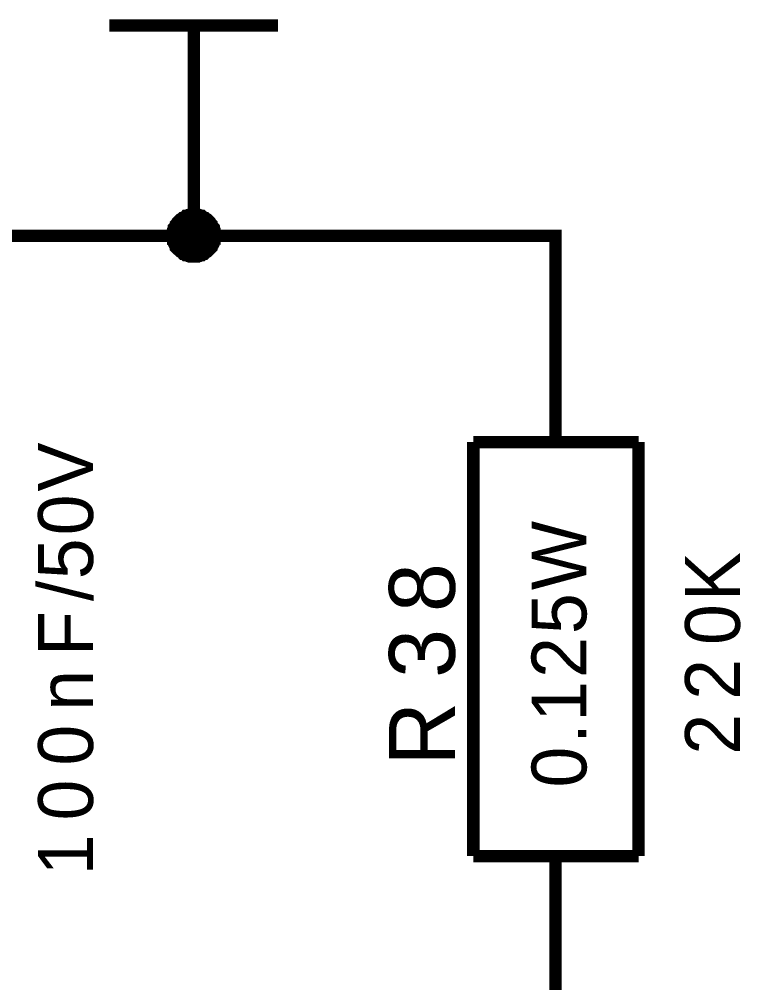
# Model space of a CAD drawing. Header units: millimetres. Extents: x 0 to 420, y 0 to 297.
# Drawn here: x 209.54 to 226.97, y 201.94 to 225.22 of the extents above; entities that cross this region are included whole.
import ezdxf

# ---------------------------------------------------------------- set-up
doc = ezdxf.new("R2010")
doc.units = ezdxf.units.MM
doc.layers.add('Sheet', color=255, linetype='Continuous')

msp = doc.modelspace()

# ---------------------------------------------------------------- linework, layer by layer
at = {"layer": 'Sheet'}
for points, const_width in [([(211.721, 225.068), (215.793, 225.068)], 0.3), ([(213.757, 219.985), (213.757, 225.068)], 0.3), ([(213.244, 219.985), (213.244, 220.018), (213.244, 220.034), (213.244, 220.067), (213.261, 220.084), (213.261, 220.117), (213.261, 220.134), (213.277, 220.167), (213.277, 220.183), (213.294, 220.2), (213.31, 220.233), (213.327, 220.25), (213.327, 220.266), (213.343, 220.283), (213.36, 220.316), (213.376, 220.332), (213.393, 220.349), (213.41, 220.366), (213.426, 220.382), (213.459, 220.399), (213.476, 220.415), (213.492, 220.415), (213.509, 220.432), (213.542, 220.448), (213.558, 220.465), (213.575, 220.465), (213.608, 220.481), (213.625, 220.481), (213.658, 220.481), (213.674, 220.498), (213.707, 220.498), (213.724, 220.498), (213.757, 220.498)], 0.3), ([(213.244, 219.985), (213.244, 220.018), (213.244, 220.034), (213.244, 220.067), (213.261, 220.084), (213.261, 220.117), (213.261, 220.134), (213.277, 220.167), (213.277, 220.183), (213.294, 220.2), (213.31, 220.233), (213.327, 220.25), (213.327, 220.266), (213.343, 220.283), (213.36, 220.316), (213.376, 220.332), (213.393, 220.349), (213.41, 220.366), (213.426, 220.382), (213.459, 220.399), (213.476, 220.415), (213.492, 220.415), (213.509, 220.432), (213.542, 220.448), (213.558, 220.465), (213.575, 220.465), (213.608, 220.481), (213.625, 220.481), (213.658, 220.481), (213.674, 220.498), (213.707, 220.498), (213.724, 220.498), (213.757, 220.498)], 0.3), ([(213.244, 219.985), (213.244, 220.018), (213.244, 220.034), (213.244, 220.067), (213.261, 220.084), (213.261, 220.117), (213.261, 220.134), (213.277, 220.167), (213.277, 220.183), (213.294, 220.2), (213.31, 220.233), (213.327, 220.25), (213.327, 220.266), (213.343, 220.283), (213.36, 220.316), (213.376, 220.332), (213.393, 220.349), (213.41, 220.366), (213.426, 220.382), (213.459, 220.399), (213.476, 220.415), (213.492, 220.415), (213.509, 220.432), (213.542, 220.448), (213.558, 220.465), (213.575, 220.465), (213.608, 220.481), (213.625, 220.481), (213.658, 220.481), (213.674, 220.498), (213.707, 220.498), (213.724, 220.498), (213.757, 220.498)], 0.3), ([(213.244, 219.985), (213.244, 220.018), (213.244, 220.034), (213.244, 220.067), (213.261, 220.084), (213.261, 220.117), (213.261, 220.134), (213.277, 220.167), (213.277, 220.183), (213.294, 220.2), (213.31, 220.233), (213.327, 220.25), (213.327, 220.266), (213.343, 220.283), (213.36, 220.316), (213.376, 220.332), (213.393, 220.349), (213.41, 220.366), (213.426, 220.382), (213.459, 220.399), (213.476, 220.415), (213.492, 220.415), (213.509, 220.432), (213.542, 220.448), (213.558, 220.465), (213.575, 220.465), (213.608, 220.481), (213.625, 220.481), (213.658, 220.481), (213.674, 220.498), (213.707, 220.498), (213.724, 220.498), (213.757, 220.498)], 0.3), ([(213.244, 219.985), (213.244, 220.018), (213.244, 220.034), (213.244, 220.067), (213.261, 220.084), (213.261, 220.117), (213.261, 220.134), (213.277, 220.167), (213.277, 220.183), (213.294, 220.2), (213.31, 220.233), (213.327, 220.25), (213.327, 220.266), (213.343, 220.283), (213.36, 220.316), (213.376, 220.332), (213.393, 220.349), (213.41, 220.366), (213.426, 220.382), (213.459, 220.399), (213.476, 220.415), (213.492, 220.415), (213.509, 220.432), (213.542, 220.448), (213.558, 220.465), (213.575, 220.465), (213.608, 220.481), (213.625, 220.481), (213.658, 220.481), (213.674, 220.498), (213.707, 220.498), (213.724, 220.498), (213.757, 220.498)], 0.0991), ([(213.244, 219.985), (213.244, 220.018), (213.244, 220.034), (213.244, 220.067), (213.261, 220.084), (213.261, 220.117), (213.261, 220.134), (213.277, 220.167), (213.277, 220.183), (213.294, 220.2), (213.31, 220.233), (213.327, 220.25), (213.327, 220.266), (213.343, 220.283), (213.36, 220.316), (213.376, 220.332), (213.393, 220.349), (213.41, 220.366), (213.426, 220.382), (213.459, 220.399), (213.476, 220.415), (213.492, 220.415), (213.509, 220.432), (213.542, 220.448), (213.558, 220.465), (213.575, 220.465), (213.608, 220.481), (213.625, 220.481), (213.658, 220.481), (213.674, 220.498), (213.707, 220.498), (213.724, 220.498), (213.757, 220.498)], 0.0991), ([(213.244, 219.985), (213.244, 220.018), (213.244, 220.034), (213.244, 220.067), (213.261, 220.084), (213.261, 220.117), (213.261, 220.134), (213.277, 220.167), (213.277, 220.183), (213.294, 220.2), (213.31, 220.233), (213.327, 220.25), (213.327, 220.266), (213.343, 220.283), (213.36, 220.316), (213.376, 220.332), (213.393, 220.349), (213.41, 220.366), (213.426, 220.382), (213.459, 220.399), (213.476, 220.415), (213.492, 220.415), (213.509, 220.432), (213.542, 220.448), (213.558, 220.465), (213.575, 220.465), (213.608, 220.481), (213.625, 220.481), (213.658, 220.481), (213.674, 220.498), (213.707, 220.498), (213.724, 220.498), (213.757, 220.498)], 0.0991), ([(213.244, 219.985), (213.244, 220.018), (213.244, 220.034), (213.244, 220.067), (213.261, 220.084), (213.261, 220.117), (213.261, 220.134), (213.277, 220.167), (213.277, 220.183), (213.294, 220.2), (213.31, 220.233), (213.327, 220.25), (213.327, 220.266), (213.343, 220.283), (213.36, 220.316), (213.376, 220.332), (213.393, 220.349), (213.41, 220.366), (213.426, 220.382), (213.459, 220.399), (213.476, 220.415), (213.492, 220.415), (213.509, 220.432), (213.542, 220.448), (213.558, 220.465), (213.575, 220.465), (213.608, 220.481), (213.625, 220.481), (213.658, 220.481), (213.674, 220.498), (213.707, 220.498), (213.724, 220.498), (213.757, 220.498)], 0.0991), ([(213.757, 220.498), (213.757, 220.498)], 0.3), ([(213.757, 220.498), (213.79, 220.498), (213.807, 220.498), (213.84, 220.498), (213.856, 220.481), (213.89, 220.481), (213.906, 220.481), (213.939, 220.465), (213.956, 220.465), (213.972, 220.448), (214.005, 220.432), (214.022, 220.415), (214.038, 220.415), (214.055, 220.399), (214.088, 220.382), (214.105, 220.366), (214.121, 220.349), (214.138, 220.332), (214.154, 220.316), (214.171, 220.283), (214.187, 220.266), (214.187, 220.25), (214.204, 220.233), (214.221, 220.2), (214.237, 220.183), (214.237, 220.167), (214.254, 220.134), (214.254, 220.117), (214.254, 220.084), (214.27, 220.067), (214.27, 220.034), (214.27, 220.018), (214.27, 219.985)], 0.3), ([(213.757, 220.498), (213.757, 220.498)], 0.3), ([(213.757, 220.498), (213.79, 220.498), (213.807, 220.498), (213.84, 220.498), (213.856, 220.481), (213.89, 220.481), (213.906, 220.481), (213.939, 220.465), (213.956, 220.465), (213.972, 220.448), (214.005, 220.432), (214.022, 220.415), (214.038, 220.415), (214.055, 220.399), (214.088, 220.382), (214.105, 220.366), (214.121, 220.349), (214.138, 220.332), (214.154, 220.316), (214.171, 220.283), (214.187, 220.266), (214.187, 220.25), (214.204, 220.233), (214.221, 220.2), (214.237, 220.183), (214.237, 220.167), (214.254, 220.134), (214.254, 220.117), (214.254, 220.084), (214.27, 220.067), (214.27, 220.034), (214.27, 220.018), (214.27, 219.985)], 0.3), ([(213.757, 220.498), (213.757, 220.498)], 0.3), ([(213.757, 220.498), (213.79, 220.498), (213.807, 220.498), (213.84, 220.498), (213.856, 220.481), (213.89, 220.481), (213.906, 220.481), (213.939, 220.465), (213.956, 220.465), (213.972, 220.448), (214.005, 220.432), (214.022, 220.415), (214.038, 220.415), (214.055, 220.399), (214.088, 220.382), (214.105, 220.366), (214.121, 220.349), (214.138, 220.332), (214.154, 220.316), (214.171, 220.283), (214.187, 220.266), (214.187, 220.25), (214.204, 220.233), (214.221, 220.2), (214.237, 220.183), (214.237, 220.167), (214.254, 220.134), (214.254, 220.117), (214.254, 220.084), (214.27, 220.067), (214.27, 220.034), (214.27, 220.018), (214.27, 219.985)], 0.3), ([(213.757, 220.498), (213.757, 220.498)], 0.3), ([(213.757, 220.498), (213.79, 220.498), (213.807, 220.498), (213.84, 220.498), (213.856, 220.481), (213.89, 220.481), (213.906, 220.481), (213.939, 220.465), (213.956, 220.465), (213.972, 220.448), (214.005, 220.432), (214.022, 220.415), (214.038, 220.415), (214.055, 220.399), (214.088, 220.382), (214.105, 220.366), (214.121, 220.349), (214.138, 220.332), (214.154, 220.316), (214.171, 220.283), (214.187, 220.266), (214.187, 220.25), (214.204, 220.233), (214.221, 220.2), (214.237, 220.183), (214.237, 220.167), (214.254, 220.134), (214.254, 220.117), (214.254, 220.084), (214.27, 220.067), (214.27, 220.034), (214.27, 220.018), (214.27, 219.985)], 0.3), ([(213.757, 220.498), (213.757, 220.498)], 0.0991), ([(213.757, 220.498), (213.79, 220.498), (213.807, 220.498), (213.84, 220.498), (213.856, 220.481), (213.89, 220.481), (213.906, 220.481), (213.939, 220.465), (213.956, 220.465), (213.972, 220.448), (214.005, 220.432), (214.022, 220.415), (214.038, 220.415), (214.055, 220.399), (214.088, 220.382), (214.105, 220.366), (214.121, 220.349), (214.138, 220.332), (214.154, 220.316), (214.171, 220.283), (214.187, 220.266), (214.187, 220.25), (214.204, 220.233), (214.221, 220.2), (214.237, 220.183), (214.237, 220.167), (214.254, 220.134), (214.254, 220.117), (214.254, 220.084), (214.27, 220.067), (214.27, 220.034), (214.27, 220.018), (214.27, 219.985)], 0.0991), ([(213.757, 220.498), (213.757, 220.498)], 0.0991), ([(213.757, 220.498), (213.79, 220.498), (213.807, 220.498), (213.84, 220.498), (213.856, 220.481), (213.89, 220.481), (213.906, 220.481), (213.939, 220.465), (213.956, 220.465), (213.972, 220.448), (214.005, 220.432), (214.022, 220.415), (214.038, 220.415), (214.055, 220.399), (214.088, 220.382), (214.105, 220.366), (214.121, 220.349), (214.138, 220.332), (214.154, 220.316), (214.171, 220.283), (214.187, 220.266), (214.187, 220.25), (214.204, 220.233), (214.221, 220.2), (214.237, 220.183), (214.237, 220.167), (214.254, 220.134), (214.254, 220.117), (214.254, 220.084), (214.27, 220.067), (214.27, 220.034), (214.27, 220.018), (214.27, 219.985)], 0.0991), ([(213.757, 220.498), (213.757, 220.498)], 0.0991), ([(213.757, 220.498), (213.79, 220.498), (213.807, 220.498), (213.84, 220.498), (213.856, 220.481), (213.89, 220.481), (213.906, 220.481), (213.939, 220.465), (213.956, 220.465), (213.972, 220.448), (214.005, 220.432), (214.022, 220.415), (214.038, 220.415), (214.055, 220.399), (214.088, 220.382), (214.105, 220.366), (214.121, 220.349), (214.138, 220.332), (214.154, 220.316), (214.171, 220.283), (214.187, 220.266), (214.187, 220.25), (214.204, 220.233), (214.221, 220.2), (214.237, 220.183), (214.237, 220.167), (214.254, 220.134), (214.254, 220.117), (214.254, 220.084), (214.27, 220.067), (214.27, 220.034), (214.27, 220.018), (214.27, 219.985)], 0.0991), ([(213.757, 220.498), (213.757, 220.498)], 0.0991), ([(213.757, 220.498), (213.79, 220.498), (213.807, 220.498), (213.84, 220.498), (213.856, 220.481), (213.89, 220.481), (213.906, 220.481), (213.939, 220.465), (213.956, 220.465), (213.972, 220.448), (214.005, 220.432), (214.022, 220.415), (214.038, 220.415), (214.055, 220.399), (214.088, 220.382), (214.105, 220.366), (214.121, 220.349), (214.138, 220.332), (214.154, 220.316), (214.171, 220.283), (214.187, 220.266), (214.187, 220.25), (214.204, 220.233), (214.221, 220.2), (214.237, 220.183), (214.237, 220.167), (214.254, 220.134), (214.254, 220.117), (214.254, 220.084), (214.27, 220.067), (214.27, 220.034), (214.27, 220.018), (214.27, 219.985)], 0.0991), ([(205.018, 213.742), (205.018, 219.985), (213.757, 219.985), (222.496, 219.985), (222.496, 217.484)], 0.3), ([(213.757, 219.488), (213.724, 219.488), (213.707, 219.488), (213.674, 219.488), (213.658, 219.504), (213.625, 219.504), (213.608, 219.504), (213.575, 219.521), (213.558, 219.521), (213.542, 219.538), (213.509, 219.554), (213.492, 219.554), (213.476, 219.571), (213.459, 219.587), (213.426, 219.604), (213.41, 219.62), (213.393, 219.637), (213.376, 219.653), (213.36, 219.67), (213.343, 219.687), (213.327, 219.703), (213.327, 219.736), (213.31, 219.753), (213.294, 219.769), (213.277, 219.803), (213.277, 219.819), (213.261, 219.836), (213.261, 219.869), (213.261, 219.885), (213.244, 219.918), (213.244, 219.935), (213.244, 219.968), (213.244, 219.985)], 0.3), ([(213.244, 219.985), (213.244, 219.985)], 0.3), ([(213.757, 219.488), (213.724, 219.488), (213.707, 219.488), (213.674, 219.488), (213.658, 219.504), (213.625, 219.504), (213.608, 219.504), (213.575, 219.521), (213.558, 219.521), (213.542, 219.538), (213.509, 219.554), (213.492, 219.554), (213.476, 219.571), (213.459, 219.587), (213.426, 219.604), (213.41, 219.62), (213.393, 219.637), (213.376, 219.653), (213.36, 219.67), (213.343, 219.687), (213.327, 219.703), (213.327, 219.736), (213.31, 219.753), (213.294, 219.769), (213.277, 219.803), (213.277, 219.819), (213.261, 219.836), (213.261, 219.869), (213.261, 219.885), (213.244, 219.918), (213.244, 219.935), (213.244, 219.968), (213.244, 219.985)], 0.3), ([(213.244, 219.985), (213.244, 219.985)], 0.3), ([(213.757, 219.488), (213.724, 219.488), (213.707, 219.488), (213.674, 219.488), (213.658, 219.504), (213.625, 219.504), (213.608, 219.504), (213.575, 219.521), (213.558, 219.521), (213.542, 219.538), (213.509, 219.554), (213.492, 219.554), (213.476, 219.571), (213.459, 219.587), (213.426, 219.604), (213.41, 219.62), (213.393, 219.637), (213.376, 219.653), (213.36, 219.67), (213.343, 219.687), (213.327, 219.703), (213.327, 219.736), (213.31, 219.753), (213.294, 219.769), (213.277, 219.803), (213.277, 219.819), (213.261, 219.836), (213.261, 219.869), (213.261, 219.885), (213.244, 219.918), (213.244, 219.935), (213.244, 219.968), (213.244, 219.985)], 0.3), ([(213.244, 219.985), (213.244, 219.985)], 0.3), ([(213.757, 219.488), (213.724, 219.488), (213.707, 219.488), (213.674, 219.488), (213.658, 219.504), (213.625, 219.504), (213.608, 219.504), (213.575, 219.521), (213.558, 219.521), (213.542, 219.538), (213.509, 219.554), (213.492, 219.554), (213.476, 219.571), (213.459, 219.587), (213.426, 219.604), (213.41, 219.62), (213.393, 219.637), (213.376, 219.653), (213.36, 219.67), (213.343, 219.687), (213.327, 219.703), (213.327, 219.736), (213.31, 219.753), (213.294, 219.769), (213.277, 219.803), (213.277, 219.819), (213.261, 219.836), (213.261, 219.869), (213.261, 219.885), (213.244, 219.918), (213.244, 219.935), (213.244, 219.968), (213.244, 219.985)], 0.3), ([(213.244, 219.985), (213.244, 219.985)], 0.3), ([(213.757, 219.488), (213.724, 219.488), (213.707, 219.488), (213.674, 219.488), (213.658, 219.504), (213.625, 219.504), (213.608, 219.504), (213.575, 219.521), (213.558, 219.521), (213.542, 219.538), (213.509, 219.554), (213.492, 219.554), (213.476, 219.571), (213.459, 219.587), (213.426, 219.604), (213.41, 219.62), (213.393, 219.637), (213.376, 219.653), (213.36, 219.67), (213.343, 219.687), (213.327, 219.703), (213.327, 219.736), (213.31, 219.753), (213.294, 219.769), (213.277, 219.803), (213.277, 219.819), (213.261, 219.836), (213.261, 219.869), (213.261, 219.885), (213.244, 219.918), (213.244, 219.935), (213.244, 219.968), (213.244, 219.985)], 0.0991), ([(213.244, 219.985), (213.244, 219.985)], 0.0991), ([(213.757, 219.488), (213.724, 219.488), (213.707, 219.488), (213.674, 219.488), (213.658, 219.504), (213.625, 219.504), (213.608, 219.504), (213.575, 219.521), (213.558, 219.521), (213.542, 219.538), (213.509, 219.554), (213.492, 219.554), (213.476, 219.571), (213.459, 219.587), (213.426, 219.604), (213.41, 219.62), (213.393, 219.637), (213.376, 219.653), (213.36, 219.67), (213.343, 219.687), (213.327, 219.703), (213.327, 219.736), (213.31, 219.753), (213.294, 219.769), (213.277, 219.803), (213.277, 219.819), (213.261, 219.836), (213.261, 219.869), (213.261, 219.885), (213.244, 219.918), (213.244, 219.935), (213.244, 219.968), (213.244, 219.985)], 0.0991), ([(213.244, 219.985), (213.244, 219.985)], 0.0991), ([(213.757, 219.488), (213.724, 219.488), (213.707, 219.488), (213.674, 219.488), (213.658, 219.504), (213.625, 219.504), (213.608, 219.504), (213.575, 219.521), (213.558, 219.521), (213.542, 219.538), (213.509, 219.554), (213.492, 219.554), (213.476, 219.571), (213.459, 219.587), (213.426, 219.604), (213.41, 219.62), (213.393, 219.637), (213.376, 219.653), (213.36, 219.67), (213.343, 219.687), (213.327, 219.703), (213.327, 219.736), (213.31, 219.753), (213.294, 219.769), (213.277, 219.803), (213.277, 219.819), (213.261, 219.836), (213.261, 219.869), (213.261, 219.885), (213.244, 219.918), (213.244, 219.935), (213.244, 219.968), (213.244, 219.985)], 0.0991), ([(213.244, 219.985), (213.244, 219.985)], 0.0991), ([(213.757, 219.488), (213.724, 219.488), (213.707, 219.488), (213.674, 219.488), (213.658, 219.504), (213.625, 219.504), (213.608, 219.504), (213.575, 219.521), (213.558, 219.521), (213.542, 219.538), (213.509, 219.554), (213.492, 219.554), (213.476, 219.571), (213.459, 219.587), (213.426, 219.604), (213.41, 219.62), (213.393, 219.637), (213.376, 219.653), (213.36, 219.67), (213.343, 219.687), (213.327, 219.703), (213.327, 219.736), (213.31, 219.753), (213.294, 219.769), (213.277, 219.803), (213.277, 219.819), (213.261, 219.836), (213.261, 219.869), (213.261, 219.885), (213.244, 219.918), (213.244, 219.935), (213.244, 219.968), (213.244, 219.985)], 0.0991), ([(213.244, 219.985), (213.244, 219.985)], 0.0991), ([(214.27, 219.985), (214.27, 219.968), (214.27, 219.935), (214.27, 219.918), (214.254, 219.885), (214.254, 219.869), (214.254, 219.836), (214.237, 219.819), (214.237, 219.803), (214.221, 219.769), (214.204, 219.753), (214.187, 219.736), (214.187, 219.703), (214.171, 219.687), (214.154, 219.67), (214.138, 219.653), (214.121, 219.637), (214.105, 219.62), (214.088, 219.604), (214.055, 219.587), (214.038, 219.571), (214.022, 219.554), (214.005, 219.554), (213.972, 219.538), (213.956, 219.521), (213.939, 219.521), (213.906, 219.504), (213.89, 219.504), (213.856, 219.504), (213.84, 219.488), (213.807, 219.488), (213.79, 219.488), (213.757, 219.488)], 0.3), ([(214.27, 219.985), (214.27, 219.968), (214.27, 219.935), (214.27, 219.918), (214.254, 219.885), (214.254, 219.869), (214.254, 219.836), (214.237, 219.819), (214.237, 219.803), (214.221, 219.769), (214.204, 219.753), (214.187, 219.736), (214.187, 219.703), (214.171, 219.687), (214.154, 219.67), (214.138, 219.653), (214.121, 219.637), (214.105, 219.62), (214.088, 219.604), (214.055, 219.587), (214.038, 219.571), (214.022, 219.554), (214.005, 219.554), (213.972, 219.538), (213.956, 219.521), (213.939, 219.521), (213.906, 219.504), (213.89, 219.504), (213.856, 219.504), (213.84, 219.488), (213.807, 219.488), (213.79, 219.488), (213.757, 219.488)], 0.3), ([(214.27, 219.985), (214.27, 219.968), (214.27, 219.935), (214.27, 219.918), (214.254, 219.885), (214.254, 219.869), (214.254, 219.836), (214.237, 219.819), (214.237, 219.803), (214.221, 219.769), (214.204, 219.753), (214.187, 219.736), (214.187, 219.703), (214.171, 219.687), (214.154, 219.67), (214.138, 219.653), (214.121, 219.637), (214.105, 219.62), (214.088, 219.604), (214.055, 219.587), (214.038, 219.571), (214.022, 219.554), (214.005, 219.554), (213.972, 219.538), (213.956, 219.521), (213.939, 219.521), (213.906, 219.504), (213.89, 219.504), (213.856, 219.504), (213.84, 219.488), (213.807, 219.488), (213.79, 219.488), (213.757, 219.488)], 0.3), ([(214.27, 219.985), (214.27, 219.968), (214.27, 219.935), (214.27, 219.918), (214.254, 219.885), (214.254, 219.869), (214.254, 219.836), (214.237, 219.819), (214.237, 219.803), (214.221, 219.769), (214.204, 219.753), (214.187, 219.736), (214.187, 219.703), (214.171, 219.687), (214.154, 219.67), (214.138, 219.653), (214.121, 219.637), (214.105, 219.62), (214.088, 219.604), (214.055, 219.587), (214.038, 219.571), (214.022, 219.554), (214.005, 219.554), (213.972, 219.538), (213.956, 219.521), (213.939, 219.521), (213.906, 219.504), (213.89, 219.504), (213.856, 219.504), (213.84, 219.488), (213.807, 219.488), (213.79, 219.488), (213.757, 219.488)], 0.3), ([(214.27, 219.985), (214.27, 219.968), (214.27, 219.935), (214.27, 219.918), (214.254, 219.885), (214.254, 219.869), (214.254, 219.836), (214.237, 219.819), (214.237, 219.803), (214.221, 219.769), (214.204, 219.753), (214.187, 219.736), (214.187, 219.703), (214.171, 219.687), (214.154, 219.67), (214.138, 219.653), (214.121, 219.637), (214.105, 219.62), (214.088, 219.604), (214.055, 219.587), (214.038, 219.571), (214.022, 219.554), (214.005, 219.554), (213.972, 219.538), (213.956, 219.521), (213.939, 219.521), (213.906, 219.504), (213.89, 219.504), (213.856, 219.504), (213.84, 219.488), (213.807, 219.488), (213.79, 219.488), (213.757, 219.488)], 0.0991), ([(214.27, 219.985), (214.27, 219.968), (214.27, 219.935), (214.27, 219.918), (214.254, 219.885), (214.254, 219.869), (214.254, 219.836), (214.237, 219.819), (214.237, 219.803), (214.221, 219.769), (214.204, 219.753), (214.187, 219.736), (214.187, 219.703), (214.171, 219.687), (214.154, 219.67), (214.138, 219.653), (214.121, 219.637), (214.105, 219.62), (214.088, 219.604), (214.055, 219.587), (214.038, 219.571), (214.022, 219.554), (214.005, 219.554), (213.972, 219.538), (213.956, 219.521), (213.939, 219.521), (213.906, 219.504), (213.89, 219.504), (213.856, 219.504), (213.84, 219.488), (213.807, 219.488), (213.79, 219.488), (213.757, 219.488)], 0.0991), ([(214.27, 219.985), (214.27, 219.968), (214.27, 219.935), (214.27, 219.918), (214.254, 219.885), (214.254, 219.869), (214.254, 219.836), (214.237, 219.819), (214.237, 219.803), (214.221, 219.769), (214.204, 219.753), (214.187, 219.736), (214.187, 219.703), (214.171, 219.687), (214.154, 219.67), (214.138, 219.653), (214.121, 219.637), (214.105, 219.62), (214.088, 219.604), (214.055, 219.587), (214.038, 219.571), (214.022, 219.554), (214.005, 219.554), (213.972, 219.538), (213.956, 219.521), (213.939, 219.521), (213.906, 219.504), (213.89, 219.504), (213.856, 219.504), (213.84, 219.488), (213.807, 219.488), (213.79, 219.488), (213.757, 219.488)], 0.0991), ([(214.27, 219.985), (214.27, 219.968), (214.27, 219.935), (214.27, 219.918), (214.254, 219.885), (214.254, 219.869), (214.254, 219.836), (214.237, 219.819), (214.237, 219.803), (214.221, 219.769), (214.204, 219.753), (214.187, 219.736), (214.187, 219.703), (214.171, 219.687), (214.154, 219.67), (214.138, 219.653), (214.121, 219.637), (214.105, 219.62), (214.088, 219.604), (214.055, 219.587), (214.038, 219.571), (214.022, 219.554), (214.005, 219.554), (213.972, 219.538), (213.956, 219.521), (213.939, 219.521), (213.906, 219.504), (213.89, 219.504), (213.856, 219.504), (213.84, 219.488), (213.807, 219.488), (213.79, 219.488), (213.757, 219.488)], 0.0991), ([(214.27, 219.985), (214.27, 219.985), (214.27, 219.985), (214.27, 219.985), (214.27, 219.985), (214.27, 219.985), (214.27, 219.985), (214.27, 219.985), (214.27, 219.985), (214.27, 219.985), (214.27, 219.985), (214.27, 219.985), (214.27, 219.985), (214.27, 219.985), (214.27, 219.985), (214.27, 219.985), (214.27, 219.985), (214.27, 219.985), (214.27, 219.985), (214.27, 219.985), (214.27, 219.985), (214.27, 219.985), (214.27, 219.985), (214.27, 219.985), (214.27, 219.985), (214.27, 219.985), (214.27, 219.985), (214.27, 219.985), (214.27, 219.985), (214.27, 219.985), (214.27, 219.985), (214.27, 219.985), (214.27, 219.985)], 0.3), ([(214.27, 219.985), (214.27, 219.985)], 0.3), ([(214.27, 219.985), (214.27, 219.985), (214.27, 219.985), (214.27, 219.985), (214.27, 219.985), (214.27, 219.985), (214.27, 219.985), (214.27, 219.985), (214.27, 219.985), (214.27, 219.985), (214.27, 219.985), (214.27, 219.985), (214.27, 219.985), (214.27, 219.985), (214.27, 219.985), (214.27, 219.985), (214.27, 219.985), (214.27, 219.985), (214.27, 219.985), (214.27, 219.985), (214.27, 219.985), (214.27, 219.985), (214.27, 219.985), (214.27, 219.985), (214.27, 219.985), (214.27, 219.985), (214.27, 219.985), (214.27, 219.985), (214.27, 219.985), (214.27, 219.985), (214.27, 219.985), (214.27, 219.985), (214.27, 219.985)], 0.3), ([(214.27, 219.985), (214.27, 219.985)], 0.3), ([(214.27, 219.985), (214.27, 219.985), (214.27, 219.985), (214.27, 219.985), (214.27, 219.985), (214.27, 219.985), (214.27, 219.985), (214.27, 219.985), (214.27, 219.985), (214.27, 219.985), (214.27, 219.985), (214.27, 219.985), (214.27, 219.985), (214.27, 219.985), (214.27, 219.985), (214.27, 219.985), (214.27, 219.985), (214.27, 219.985), (214.27, 219.985), (214.27, 219.985), (214.27, 219.985), (214.27, 219.985), (214.27, 219.985), (214.27, 219.985), (214.27, 219.985), (214.27, 219.985), (214.27, 219.985), (214.27, 219.985), (214.27, 219.985), (214.27, 219.985), (214.27, 219.985), (214.27, 219.985), (214.27, 219.985)], 0.3), ([(214.27, 219.985), (214.27, 219.985)], 0.3), ([(214.27, 219.985), (214.27, 219.985), (214.27, 219.985), (214.27, 219.985), (214.27, 219.985), (214.27, 219.985), (214.27, 219.985), (214.27, 219.985), (214.27, 219.985), (214.27, 219.985), (214.27, 219.985), (214.27, 219.985), (214.27, 219.985), (214.27, 219.985), (214.27, 219.985), (214.27, 219.985), (214.27, 219.985), (214.27, 219.985), (214.27, 219.985), (214.27, 219.985), (214.27, 219.985), (214.27, 219.985), (214.27, 219.985), (214.27, 219.985), (214.27, 219.985), (214.27, 219.985), (214.27, 219.985), (214.27, 219.985), (214.27, 219.985), (214.27, 219.985), (214.27, 219.985), (214.27, 219.985), (214.27, 219.985)], 0.3), ([(214.27, 219.985), (214.27, 219.985)], 0.3), ([(214.27, 219.985), (214.27, 219.985), (214.27, 219.985), (214.27, 219.985), (214.27, 219.985), (214.27, 219.985), (214.27, 219.985), (214.27, 219.985), (214.27, 219.985), (214.27, 219.985), (214.27, 219.985), (214.27, 219.985), (214.27, 219.985), (214.27, 219.985), (214.27, 219.985), (214.27, 219.985), (214.27, 219.985), (214.27, 219.985), (214.27, 219.985), (214.27, 219.985), (214.27, 219.985), (214.27, 219.985), (214.27, 219.985), (214.27, 219.985), (214.27, 219.985), (214.27, 219.985), (214.27, 219.985), (214.27, 219.985), (214.27, 219.985), (214.27, 219.985), (214.27, 219.985), (214.27, 219.985), (214.27, 219.985)], 0.0991), ([(214.27, 219.985), (214.27, 219.985)], 0.0991), ([(214.27, 219.985), (214.27, 219.985), (214.27, 219.985), (214.27, 219.985), (214.27, 219.985), (214.27, 219.985), (214.27, 219.985), (214.27, 219.985), (214.27, 219.985), (214.27, 219.985), (214.27, 219.985), (214.27, 219.985), (214.27, 219.985), (214.27, 219.985), (214.27, 219.985), (214.27, 219.985), (214.27, 219.985), (214.27, 219.985), (214.27, 219.985), (214.27, 219.985), (214.27, 219.985), (214.27, 219.985), (214.27, 219.985), (214.27, 219.985), (214.27, 219.985), (214.27, 219.985), (214.27, 219.985), (214.27, 219.985), (214.27, 219.985), (214.27, 219.985), (214.27, 219.985), (214.27, 219.985), (214.27, 219.985)], 0.0991), ([(214.27, 219.985), (214.27, 219.985)], 0.0991), ([(214.27, 219.985), (214.27, 219.985), (214.27, 219.985), (214.27, 219.985), (214.27, 219.985), (214.27, 219.985), (214.27, 219.985), (214.27, 219.985), (214.27, 219.985), (214.27, 219.985), (214.27, 219.985), (214.27, 219.985), (214.27, 219.985), (214.27, 219.985), (214.27, 219.985), (214.27, 219.985), (214.27, 219.985), (214.27, 219.985), (214.27, 219.985), (214.27, 219.985), (214.27, 219.985), (214.27, 219.985), (214.27, 219.985), (214.27, 219.985), (214.27, 219.985), (214.27, 219.985), (214.27, 219.985), (214.27, 219.985), (214.27, 219.985), (214.27, 219.985), (214.27, 219.985), (214.27, 219.985), (214.27, 219.985)], 0.0991), ([(214.27, 219.985), (214.27, 219.985)], 0.0991), ([(214.27, 219.985), (214.27, 219.985), (214.27, 219.985), (214.27, 219.985), (214.27, 219.985), (214.27, 219.985), (214.27, 219.985), (214.27, 219.985), (214.27, 219.985), (214.27, 219.985), (214.27, 219.985), (214.27, 219.985), (214.27, 219.985), (214.27, 219.985), (214.27, 219.985), (214.27, 219.985), (214.27, 219.985), (214.27, 219.985), (214.27, 219.985), (214.27, 219.985), (214.27, 219.985), (214.27, 219.985), (214.27, 219.985), (214.27, 219.985), (214.27, 219.985), (214.27, 219.985), (214.27, 219.985), (214.27, 219.985), (214.27, 219.985), (214.27, 219.985), (214.27, 219.985), (214.27, 219.985), (214.27, 219.985)], 0.0991), ([(214.27, 219.985), (214.27, 219.985)], 0.0991), ([(222.496, 215), (222.496, 217.484)], 0.3), ([(220.51, 215), (224.499, 215)], 0.3), ([(220.51, 204.999), (220.51, 215)], 0.3), ([(224.499, 204.999), (224.499, 215)], 0.3), ([(205.018, 206.241), (205.018, 199.998), (213.757, 199.998), (222.496, 199.998), (222.496, 202.498)], 0.3), ([(220.51, 204.999), (224.499, 204.999)], 0.3), ([(222.496, 204.999), (222.496, 202.498)], 0.3)]:
    msp.add_lwpolyline(points, dxfattribs=dict(at, const_width=const_width))
at = {"layer": 'Sheet', "const_width": 0.508}
msp.add_lwpolyline([(213.496, 220, 1), (214.004, 220, 1)], format="xyb", close=True, dxfattribs=at)

# ---------------------------------------------------------------- texts
at = {"layer": 'Sheet'}
for s, height, p in [('V', 1.325, (211.324, 213.808)), ('0', 1.325, (211.324, 212.748)), ('W', 1.325, (223.241, 211.424)), ('5', 1.325, (211.324, 211.689)), ('K', 1.325, (226.948, 211.159)), ('8', 1.59, (220.063, 210.894)), ('/', 1.325, (211.324, 211.159)), ('5', 1.325, (223.241, 210.364)), ('0', 1.325, (226.948, 210.099)), ('F', 1.325, (211.324, 209.834)), ('3', 1.59, (220.063, 209.304)), ('2', 1.325, (223.241, 209.304)), ('2', 1.325, (226.948, 208.774)), ('n', 1.325, (211.324, 208.509)), ('1', 1.325, (223.241, 208.244)), ('R', 1.59, (220.063, 207.185)), ('2', 1.325, (226.948, 207.45)), ('0', 1.325, (211.324, 207.185)), ('.', 1.325, (223.241, 207.715)), ('0', 1.325, (223.241, 206.655)), ('0', 1.325, (211.324, 205.86)), ('1', 1.325, (211.324, 204.535))]:
    msp.add_text(s, height=height, rotation=90, dxfattribs=at).set_placement(p)

doc.saveas('drawing.dxf')
